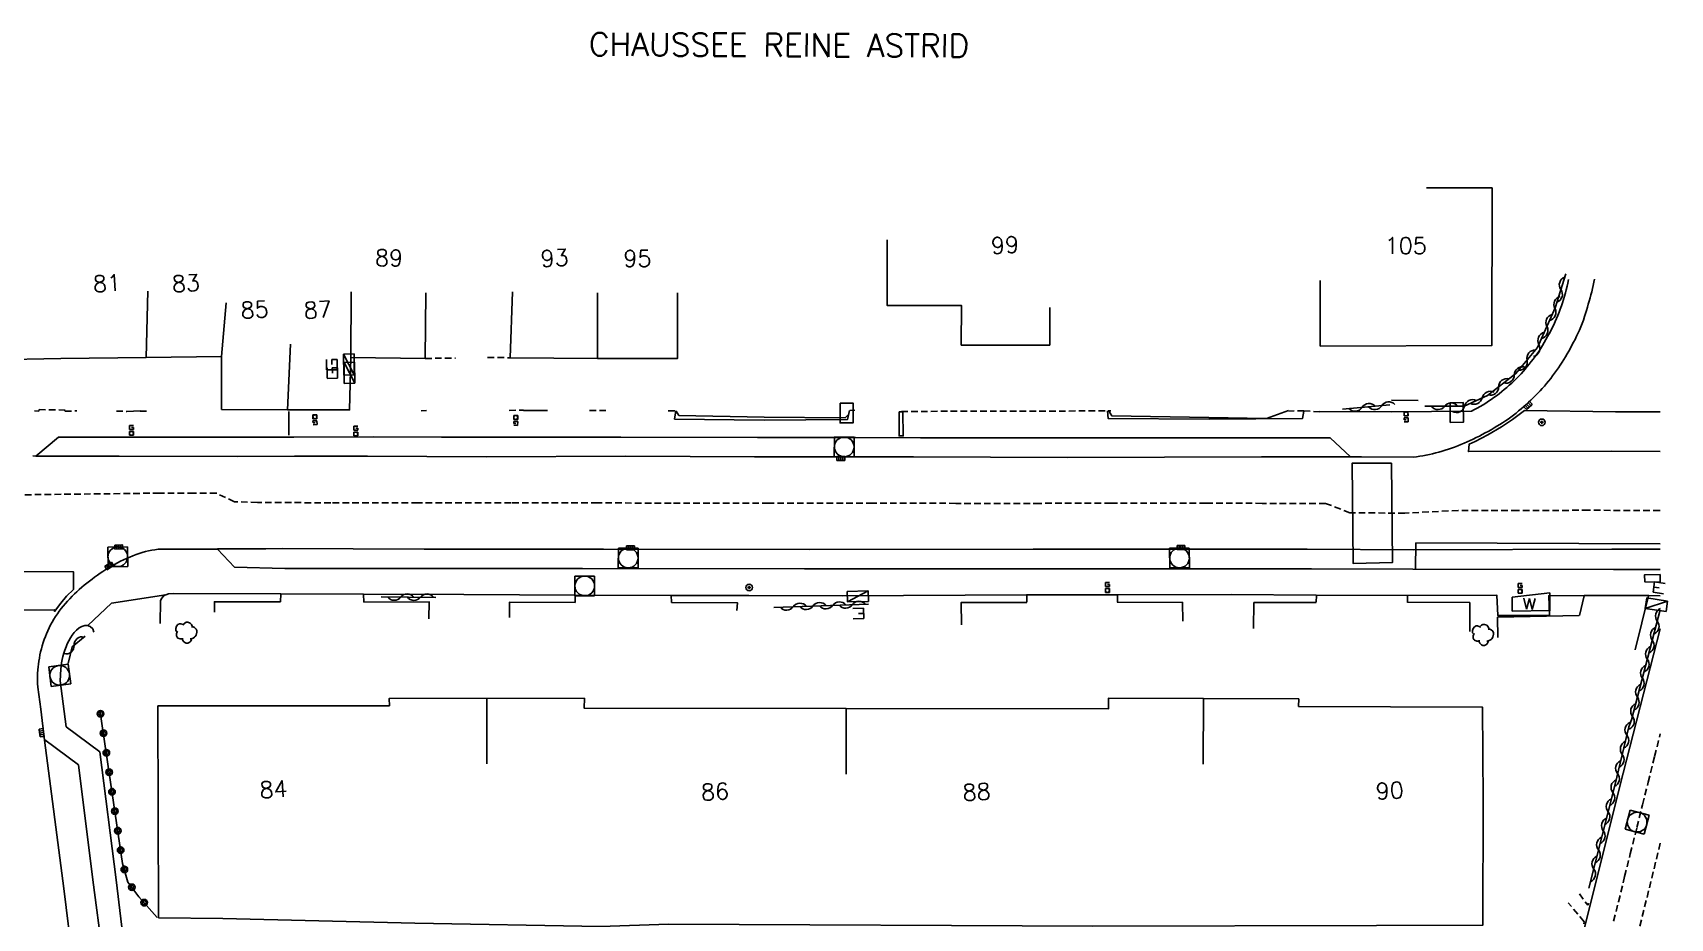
# Model space of a CAD drawing. Header units: millimetres. Extents: x 150035 to 151001, y 152000 to 153000.
# Drawn here: x 150876.1 to 151000.8, y 152782 to 152849.5 of the extents above; entities that cross this region are included whole.
import ezdxf
from ezdxf.enums import TextEntityAlignment as Align

# ---------------------------------------------------------------- set-up
doc = ezdxf.new("R2010")
doc.units = ezdxf.units.MM
doc.linetypes.add('DASHED', pattern=[0.75, 0.5, -0.25])
doc.layers.get('0').update_dxf_attribs({"linetype": 'CONTINUOUS'})
for name, color, linetype in [('W0001', 6, 'DASHED'), ('W0003', 5, 'CONTINUOUS'), ('W0006', 2, 'CONTINUOUS'), ('W0008', 7, 'CONTINUOUS'), ('W0014', 7, 'CONTINUOUS'), ('W0017', 7, 'CONTINUOUS'), ('W0020', 2, 'CONTINUOUS'), ('W0021', 2, 'CONTINUOUS'), ('W0100', 7, 'CONTINUOUS'), ('W0101', 7, 'CONTINUOUS'), ('W0106', 7, 'CONTINUOUS'), ('W0112', 1, 'DASHED'), ('W0212', 2, 'CONTINUOUS'), ('W0213', 2, 'CONTINUOUS'), ('W0300', 7, 'CONTINUOUS'), ('W0310', 3, 'CONTINUOUS'), ('W0322', 7, 'CONTINUOUS'), ('W0400', 7, 'CONTINUOUS'), ('W0402', 7, 'CONTINUOUS'), ('W0420', 7, 'CONTINUOUS'), ('W0421', 7, 'CONTINUOUS'), ('W0425', 7, 'CONTINUOUS'), ('W0430', 7, 'CONTINUOUS'), ('W0432', 7, 'CONTINUOUS'), ('W0461', 7, 'CONTINUOUS'), ('W0856', 7, 'CONTINUOUS'), ('W0984', 7, 'CONTINUOUS'), ('W0989', 7, 'CONTINUOUS'), ('W0991', 7, 'CONTINUOUS'), ('W1102', 7, 'CONTINUOUS'), ('W1471', 7, 'CONTINUOUS')]:
    doc.layers.add(name, color=color, linetype=linetype)
doc.styles.get("Standard").update_dxf_attribs({"font": 'romans.shx', "width": 0.85})

# ---------------------------------------------------------------- blocks, each defined once
blk = doc.blocks.new('T856')
for p, q in [((-0.125, 0), (0.125, 0)), ((0, 0.125), (0, -0.125))]:
    blk.add_line(p, q)
blk.add_ellipse((0, 0), major_axis=(-0.177, 0.177), ratio=1, start_param=3.9269908, end_param=10.2101761)
blk = doc.blocks.new('T420')
for p, q in [((0.75, 0.75), (-0.75, 0.75)), ((-0.75, 0.75), (-0.75, -0.75)), ((0.75, 0.75), (0.75, -0.75)), ((0.75, -0.75), (-0.75, -0.75))]:
    blk.add_line(p, q)
blk.add_ellipse((0, 0), major_axis=(-0.53, 0.53), ratio=1, start_param=3.926991, end_param=10.210176)
blk = doc.blocks.new('T430')
at = {"flags": 128}
for points in [[(-0.4, 2.1), (0.4, 2.1)], [(-0.4, 2.1), (-0.4, 1.3)], [(-0.4, 1.7), (0, 1.7)], [(-0.4, 1.3), (0.4, 1.3)], [(0.8, 0.8), (-0.8, 0.8)], [(-0.8, 0.8), (-0.8, 0)], [(0.8, 0.8), (-0.8, 0)], [(-0.8, 0), (0.8, 0)], [(0.8, 0), (0.8, 0.8)]]:
    blk.add_lwpolyline(points, dxfattribs=at)
blk = doc.blocks.new('T400')
for p, q in [((-0.15, 0.3), (0.15, 0.3)), ((-0.15, -0.25), (-0.15, 0.3)), ((-0.15, 0.15), (0.15, 0.15)), ((-0.15, 0), (0.15, 0)), ((0.15, 0.3), (0.15, -0.25)), ((-0.15, -0.15), (0.15, -0.15)), ((-0.15, -0.25), (-0.15, -0.3)), ((-0.15, -0.3), (0.15, -0.3)), ((0.15, -0.3), (0.15, -0.25))]:
    blk.add_line(p, q)
blk = doc.blocks.new('T425')
for p, q in [((-0.15, 0.6), (0.15, 0.6)), ((-0.15, 0.6), (-0.15, 0.3)), ((-0.15, 0.3), (0.15, 0.3)), ((-0.15, 0.15), (0.15, 0.15)), ((-0.15, -0.15), (-0.15, 0.15)), ((0, 0.45), (0.15, 0.45)), ((0.15, 0.45), (0.15, 0.3)), ((0.15, 0.15), (0.15, -0.15)), ((0.15, -0.15), (-0.15, -0.15))]:
    blk.add_line(p, q)
blk.add_ellipse((0, 0), major_axis=(-0.106, 0.106), ratio=1, start_param=3.926991, end_param=10.210176)
blk = doc.blocks.new('T1471')
at = {"color": 0, "linetype": 'Continuous', "flags": 128}
blk.add_lwpolyline([(-0.75, -0.5), (-0.75, 0.5), (0.75, 0.5), (0.75, -0.5), (-0.75, -0.5)], dxfattribs=at)
blk = doc.blocks.new('T300')
for p, q in [((-0.8, 0.51), (-0.86, 0.34)), ((-0.86, 0.34), (-0.86, 0.17)), ((-0.86, 0.17), (-0.74, 0.06)), ((-0.69, 0.63), (-0.8, 0.51)), ((-0.8, -0.06), (-0.74, 0.06)), ((-0.74, 0.06), (-0.69, 0.11)), ((-0.57, 0.69), (-0.69, 0.63)), ((-0.46, 0.69), (-0.57, 0.69)), ((-0.29, 0.63), (-0.46, 0.69)), ((-0.29, 0.63), (-0.17, 0.74)), ((-0.23, 0.57), (-0.29, 0.63)), ((-0.17, 0.74), (-0.06, 0.8)), ((-0.06, 0.8), (0.06, 0.8)), ((0.06, 0.8), (0.23, 0.74)), ((0.23, 0.74), (0.34, 0.63)), ((0.34, 0.63), (0.4, 0.51)), ((0.46, 0.46), (0.34, 0.46)), ((0.4, 0.51), (0.4, 0.46)), ((0.57, 0.4), (0.46, 0.46)), ((0.57, 0.4), (0.69, 0.29)), ((0.69, 0.29), (0.74, 0.17)), ((0.74, 0.06), (0.69, -0.17)), ((0.74, 0.17), (0.74, 0.06)), ((-0.8, -0.17), (-0.8, -0.06)), ((-0.8, -0.23), (-0.8, -0.17)), ((-0.74, -0.34), (-0.8, -0.23)), ((-0.69, -0.4), (-0.74, -0.34)), ((-0.51, -0.46), (-0.69, -0.4)), ((-0.4, -0.46), (-0.51, -0.46)), ((-0.4, -0.46), (-0.34, -0.46)), ((-0.34, -0.46), (-0.34, -0.4)), ((-0.34, -0.51), (-0.34, -0.46)), ((-0.29, -0.63), (-0.34, -0.51)), ((-0.17, -0.74), (-0.29, -0.63)), ((-0.06, -0.8), (-0.17, -0.74)), ((0.06, -0.8), (-0.06, -0.8)), ((0.17, -0.74), (0.06, -0.8)), ((0.23, -0.69), (0.17, -0.74)), ((0.29, -0.46), (0.23, -0.46)), ((0.29, -0.63), (0.23, -0.69)), ((0.46, -0.4), (0.29, -0.46)), ((0.34, -0.51), (0.29, -0.63)), ((0.34, -0.51), (0.34, -0.46)), ((0.57, -0.34), (0.46, -0.4)), ((0.63, -0.29), (0.57, -0.34)), ((0.69, -0.17), (0.63, -0.29))]:
    blk.add_line(p, q)
blk = doc.blocks.new('T432')
at = {"flags": 128}
for points in [[(-0.4, 2.1), (-0.4, 1.3)], [(-0.4, 1.3), (0.4, 1.3)], [(-0.39, 2.1), (0.41, 2.1)], [(0, 1.7), (0.4, 1.7)], [(0.4, 1.3), (0.4, 1.7)], [(0.8, 0.8), (-0.8, 0.8)], [(-0.8, 0.8), (-0.8, 0)], [(0.8, 0.8), (-0.8, 0)], [(-0.8, 0), (0.8, 0)], [(0.8, 0), (0.8, 0.8)]]:
    blk.add_lwpolyline(points, dxfattribs=at)
blk = doc.blocks.new('t310o')
at = {"color": 0, "linetype": 'Continuous'}
for centre, start, end in [((-0.5, 0.38), 216.8699, 323.1304), ((0.5, -0.37), 36.8699, 143.1303)]:
    blk.add_arc(centre, 0.625, start, end, dxfattribs=at)
blk = doc.blocks.new('t322o')
at = {"color": 0, "linetype": 'Continuous'}
for radius in [0.25, 0.15]:
    blk.add_circle((0, 0), radius, dxfattribs=at)

msp = doc.modelspace()

# ---------------------------------------------------------------- linework, layer by layer
at = {"layer": 'W0001'}
for points in [[(151000, 152813.09), (150999.95, 152813.09), (150994.54, 152813.1), (150989.14, 152813.09), (150984.63, 152813.09), (150980.55, 152812.88), (150976.38, 152812.91), (150974.53, 152813.63), (150969.7, 152813.63), (150965.43, 152813.64), (150958.19, 152813.64), (150952.78, 152813.63), (150946.38, 152813.63), (150940.05, 152813.64), (150932.15, 152813.64), (150924.71, 152813.65), (150919.12, 152813.66), (150912.53, 152813.66), (150905.45, 152813.67), (150898.81, 152813.67), (150893.23, 152813.7), (150891.48, 152813.75), (150890.1, 152814.41), (150888.4, 152814.41), (150885.78, 152814.41), (150858.67, 152814.07)], [(150996.45, 152781.81), (150996.82, 152783.28), (150997.29, 152785.21), (150997.72, 152786.94), (150998.22, 152788.94), (150998.65, 152790.68), (150999.08, 152792.39), (150999.57, 152794.36), (151000, 152796.07)]]:
    msp.add_lwpolyline(points, dxfattribs=at)
at = {"layer": 'W0003'}
msp.add_lwpolyline([(150942.06, 152820.6), (150942.36, 152820.61), (150942.38, 152818.76), (150942.07, 152818.77), (150942.06, 152820.6)], dxfattribs=at)
at = {"layer": 'W0006'}
for points in [[(150876.37, 152817.22), (150882.71, 152817.22), (150891.72, 152817.2), (150896.06, 152817.21), (150901.61, 152817.22), (150910.64, 152817.18), (150921.28, 152817.21), (150931.07, 152817.18), (150943.16, 152817.18), (150954.88, 152817.13), (150969.65, 152817.16), (150976.4, 152817.18)], [(151000, 152810.13), (150996.32, 152810.13), (150981.22, 152810.1), (150973.13, 152810.14), (150952.27, 152810.13), (150935.26, 152810.11), (150919.56, 152810.15), (150905.93, 152810.15), (150895.1, 152810.19), (150893.86, 152810.17), (150890.2, 152810.16)], [(150889.97, 152805.33), (150889.96, 152806.13), (150894.99, 152806.14)], [(150901.31, 152806.11), (150906.29, 152806.14), (150906.28, 152804.84)], [(150912.41, 152804.94), (150912.42, 152806.11), (150917.4, 152806.08)], [(150924.75, 152806.08), (150929.76, 152806.06), (150929.71, 152805.48)], [(150946.82, 152804.37), (150946.78, 152806.07), (150951.79, 152806.08)], [(150958.66, 152806.11), (150963.64, 152806.08), (150963.65, 152804.65)], [(150973.82, 152806.09), (150969.07, 152806.07), (150969.04, 152804.09)], [(150985.5, 152803.87), (150985.5, 152806.07), (150980.77, 152806.11)], [(150993.82, 152805.09), (150987.62, 152804.96), (150987.63, 152803.41)], [(150877.05, 152795.61), (150879.6, 152793.71), (150880.71, 152784.95), (150881.44, 152779.38)]]:
    msp.add_lwpolyline(points, dxfattribs=at)
at = {"layer": 'W0008'}
for points in [[(150876.13, 152817.24), (150876.37, 152817.22), (150878.1, 152818.68), (150891.1, 152818.68), (150896.01, 152818.67), (150902.09, 152818.69), (150907.23, 152818.67), (150920.88, 152818.66), (150931.28, 152818.64), (150938.76, 152818.65), (150943.69, 152818.61), (150954.67, 152818.63), (150970.46, 152818.63), (150974.87, 152818.63), (150976.42, 152817.18), (150977.25, 152817.16), (150981.19, 152817.14), (150981.44, 152817.17), (150981.69, 152817.21), (150981.94, 152817.25), (150982.18, 152817.3), (150982.43, 152817.35), (150982.67, 152817.41), (150982.91, 152817.47), (150983.15, 152817.53), (150983.39, 152817.6), (150983.63, 152817.67), (150983.87, 152817.75), (150984.11, 152817.83), (150984.35, 152817.92), (150984.59, 152818.01), (150984.83, 152818.11), (150985.07, 152818.2), (150985.3, 152818.31), (150985.54, 152818.41), (150985.77, 152818.52), (150986, 152818.64), (150986.23, 152818.75), (150986.45, 152818.87), (150986.68, 152818.99), (150986.91, 152819.11), (150987.13, 152819.24), (150987.35, 152819.37), (150987.57, 152819.5), (150987.79, 152819.63), (150988, 152819.77), (150988.21, 152819.91), (150988.42, 152820.05), (150988.63, 152820.2), (150988.83, 152820.35), (150989.03, 152820.5), (150989.22, 152820.67), (150989.42, 152820.83), (150989.6, 152820.99), (150989.79, 152821.16), (150989.97, 152821.33), (150990.15, 152821.5), (150990.33, 152821.67), (150990.5, 152821.84), (150990.68, 152822.02), (150990.85, 152822.2), (150991.02, 152822.38), (150991.18, 152822.56), (150991.34, 152822.75), (150991.5, 152822.94), (150991.66, 152823.14), (150991.81, 152823.33), (150991.96, 152823.54), (150992.11, 152823.74), (150992.25, 152823.95), (150992.39, 152824.16), (150992.53, 152824.37), (150992.66, 152824.58), (150992.79, 152824.8), (150992.91, 152825.02), (150993.04, 152825.23), (150993.16, 152825.45), (150993.28, 152825.68), (150993.39, 152825.9), (150993.51, 152826.12), (150993.62, 152826.35), (150993.73, 152826.57), (150993.85, 152826.82), (150993.96, 152827.08), (150994.05, 152827.33), (150994.15, 152827.59), (150994.23, 152827.85), (150994.31, 152828.08), (150994.38, 152828.32), (150994.46, 152828.56), (150994.52, 152828.79), (150994.59, 152829.03), (150994.66, 152829.27), (150994.72, 152829.51), (150994.78, 152829.75), (150994.84, 152829.99), (150994.89, 152830.23), (150994.94, 152830.47), (150995, 152830.71)], [(151000, 152808.59), (150996.45, 152808.59), (150981.16, 152808.62), (150973.46, 152808.64), (150964.04, 152808.64), (150952.59, 152808.64), (150934.87, 152808.64), (150917.97, 152808.66), (150906.19, 152808.66), (150895.31, 152808.66), (150891.48, 152808.78), (150890.19, 152810.15), (150885.68, 152810.14), (150885.43, 152810.1), (150885.19, 152810.06), (150884.94, 152810.01), (150884.7, 152809.95), (150884.46, 152809.88), (150884.23, 152809.81), (150883.99, 152809.73), (150883.75, 152809.63), (150883.51, 152809.54), (150883.27, 152809.44), (150883.04, 152809.33), (150882.8, 152809.22), (150882.57, 152809.1), (150882.35, 152808.98), (150882.12, 152808.85), (150881.9, 152808.72), (150881.68, 152808.58), (150881.47, 152808.44), (150881.26, 152808.3), (150881.05, 152808.16), (150880.84, 152808.01), (150880.64, 152807.86), (150880.44, 152807.71), (150880.24, 152807.56), (150880.05, 152807.4), (150879.86, 152807.24), (150879.67, 152807.07), (150879.48, 152806.9), (150879.3, 152806.73), (150879.12, 152806.55), (150878.94, 152806.37), (150878.77, 152806.18), (150878.61, 152805.99), (150878.45, 152805.8), (150878.3, 152805.61), (150878.15, 152805.41), (150878.01, 152805.21), (150877.87, 152805.01), (150877.74, 152804.8), (150877.61, 152804.58), (150877.49, 152804.37), (150877.38, 152804.15), (150877.28, 152803.92), (150877.18, 152803.7), (150877.09, 152803.48), (150877, 152803.25), (150876.92, 152803.02), (150876.85, 152802.79), (150876.79, 152802.56), (150876.73, 152802.32), (150876.68, 152802.09), (150876.63, 152801.85), (150876.6, 152801.61), (150876.56, 152801.38), (150876.54, 152801.19), (150876.51, 152800.94), (150876.5, 152800.68), (150876.49, 152800.42), (150876.49, 152800.16), (150876.5, 152799.9), (150876.51, 152799.64), (150876.74, 152797.96), (150877.03, 152795.6), (150878.49, 152784.31), (150879.17, 152778.71)]]:
    msp.add_lwpolyline(points, dxfattribs=at)
at = {"layer": 'W0014'}
for points in [[(150974.09, 152820.63), (150979.54, 152820.6), (150985.63, 152820.66), (150985.85, 152820.77), (150986.07, 152820.89), (150986.29, 152821.01), (150986.51, 152821.14), (150986.72, 152821.27), (150986.93, 152821.4), (150987.14, 152821.54), (150987.34, 152821.68), (150987.54, 152821.83), (150987.74, 152821.98), (150987.94, 152822.14), (150988.13, 152822.3), (150988.32, 152822.46), (150988.51, 152822.63), (150988.69, 152822.79), (150988.87, 152822.97), (150989.05, 152823.14), (150989.23, 152823.32), (150989.4, 152823.5), (150989.56, 152823.68), (150989.72, 152823.86), (150989.88, 152824.05), (150990.03, 152824.23), (150990.18, 152824.42), (150990.33, 152824.61), (150990.47, 152824.81), (150990.61, 152825), (150990.75, 152825.2), (150990.88, 152825.4), (150991.04, 152825.66), (150991.17, 152825.88), (150991.3, 152826.1), (150991.42, 152826.33), (150991.54, 152826.55), (150991.66, 152826.78), (150991.78, 152827), (150991.89, 152827.23), (150992, 152827.47), (150992.11, 152827.7), (150992.21, 152827.94), (150992.3, 152828.18), (150992.39, 152828.42), (150992.48, 152828.66), (150992.56, 152828.9), (150992.64, 152829.15), (150992.72, 152829.4), (150992.79, 152829.65), (150992.85, 152829.9), (150992.91, 152830.16), (150992.97, 152830.41), (150993.01, 152830.67)], [(150925.07, 152820.68), (150924.98, 152820.05), (150931.79, 152819.97), (150938.15, 152820.02), (150938.3, 152820.7)], [(150972.88, 152820.66), (150972.76, 152820.09), (150965.66, 152820.03), (150957.98, 152820.09), (150957.93, 152820.67)], [(150883.11, 152779.64), (150882.47, 152784.95), (150881.24, 152794.7), (150878.66, 152796.62), (150878.22, 152800.12), (150878.26, 152800.99), (150878.32, 152801.49), (150878.37, 152801.73), (150878.43, 152801.97), (150878.49, 152802.21), (150878.57, 152802.45), (150878.66, 152802.69), (150878.76, 152802.93), (150878.87, 152803.16), (150879, 152803.38), (150879.14, 152803.59), (150879.29, 152803.79), (150879.46, 152803.97), (150879.65, 152804.14), (150879.86, 152804.26), (150880.09, 152804.33), (150880.32, 152804.32), (150882.11, 152806.02), (150886.25, 152806.66), (150886.47, 152806.75), (150886.81, 152806.77), (150895.01, 152806.74), (150901.3, 152806.71), (150908.95, 152806.69), (150917.4, 152806.63), (150924.75, 152806.62), (150930.63, 152806.61), (150937.73, 152806.58), (150951.76, 152806.65), (150958.7, 152806.66), (150967.34, 152806.68), (150973.8, 152806.64), (150980.78, 152806.6), (150987.57, 152806.63), (150987.63, 152805.09), (150991.56, 152805.08), (150991.51, 152806.59), (150994.21, 152806.6), (150999.12, 152806.6), (151000, 152806.58)]]:
    msp.add_lwpolyline(points, dxfattribs=at)
at = {"layer": 'W0017'}
for points in [[(150885.83, 152804.49), (150885.86, 152806.2), (150885.92, 152806.38), (150886.07, 152806.57), (150886.21, 152806.65)], [(150894.99, 152806.14), (150895.01, 152806.75)], [(150901.31, 152806.7), (150901.32, 152806.12)], [(150917.4, 152806.07), (150917.41, 152806.62)], [(150924.73, 152806.63), (150924.75, 152806.07)], [(150951.78, 152806.1), (150951.79, 152806.63)], [(150958.68, 152806.66), (150958.68, 152806.1)], [(150973.83, 152806.61), (150973.8, 152806.1)], [(150980.76, 152806.09), (150980.77, 152806.61)], [(150994.2, 152806.59), (150993.85, 152805.09)], [(150999.11, 152806.59), (150998.09, 152802.47)], [(150880.3, 152804.33), (150880.5, 152804.26), (150880.69, 152804.08), (150880.79, 152803.83)], [(150982.31, 152730.17), (150982.43, 152730.14), (150983.56, 152734.65), (150987, 152748.28), (150988.88, 152755.6), (150990.66, 152762.83), (150992.85, 152771.34), (150994.07, 152776.09), (150993.44, 152776.3), (150994.27, 152779.27), (150993.74, 152779.41), (150994.69, 152783.14), (150996.93, 152792.08), (151000, 152804.08)]]:
    msp.add_lwpolyline(points, dxfattribs=at)
at = {"layer": 'W0020'}
for points in [[(150989.67, 152820.7), (150988.75, 152820.01), (150987.92, 152819.46), (150986.88, 152818.84), (150985.9, 152818.34), (150985.46, 152818.14), (150985.4, 152817.57), (150996.32, 152817.61), (151000, 152817.58)], [(151000, 152820.59), (150996.59, 152820.61), (150989.67, 152820.7)], [(150979.55, 152816.69), (150976.55, 152816.7), (150976.62, 152809.05), (150979.62, 152809.13), (150979.55, 152816.69)], [(150867.78, 152808.49), (150867.72, 152807.7), (150868.26, 152807.24), (150868.8, 152806.58), (150869.26, 152805.83), (150869.75, 152805.44), (150877.76, 152805.53), (150877.79, 152805.4), (150878.27, 152806.02), (150878.7, 152806.57), (150879.23, 152807.07), (150879.24, 152808.41), (150867.78, 152808.49)]]:
    msp.add_lwpolyline(points, dxfattribs=at)
at = {"layer": 'W0021'}
msp.add_lwpolyline([(150981.38, 152808.61), (150981.4, 152810.61), (151000, 152810.55)], dxfattribs=at)
at = {"layer": 'W0100'}
for points in [[(150982.2, 152837.66), (150987.2, 152837.65), (150987.18, 152825.65), (150974.12, 152825.61), (150974.11, 152830.61)], [(150873.1, 152824.56), (150878.27, 152824.65), (150884.76, 152824.74), (150890.5, 152824.82), (150890.5, 152820.78), (150895.51, 152820.75), (150900.24, 152820.75), (150900.35, 152824.73), (150906, 152824.67), (150906.05, 152829.67)], [(150925.2, 152829.65), (150925.19, 152824.65), (150919.1, 152824.66), (150912.46, 152824.72), (150912.63, 152829.73)], [(150986.51, 152790.99), (150986.48, 152798.1), (150972.47, 152798.16), (150972.48, 152798.73), (150958, 152798.79), (150958.01, 152797.99), (150918.1, 152798.03), (150918.12, 152798.79), (150903.26, 152798.77), (150903.27, 152798.22), (150885.66, 152798.2), (150885.71, 152782.07), (150890.6, 152782), (150905.21, 152781.65), (150919.34, 152781.41), (150924.51, 152781.59), (150956.81, 152781.43), (150978.41, 152781.48), (150986.49, 152781.5), (150986.51, 152790.99)]]:
    msp.add_lwpolyline(points, dxfattribs=at)
at = {"layer": 'W0101'}
msp.add_lwpolyline([(150941.16, 152833.69), (150941.16, 152828.69), (150946.82, 152828.69), (150946.8, 152825.68), (150953.53, 152825.68), (150953.53, 152828.55)], dxfattribs=at)
at = {"layer": 'W0106'}
for points in [[(150883.28, 152820.63), (150884.31, 152820.67)], [(150913.48, 152820.71), (150914.81, 152820.69)], [(150981.57, 152821.47), (150979.55, 152821.48)]]:
    msp.add_lwpolyline(points, dxfattribs=at)
at = {"layer": 'W0112'}
for points in [[(150906, 152824.67), (150908.31, 152824.68)], [(150910.75, 152824.74), (150912.47, 152824.72)], [(150876.25, 152820.68), (150876.6, 152820.66), (150876.61, 152820.77), (150878.59, 152820.73), (150878.57, 152820.65), (150879.48, 152820.67)], [(150882.49, 152820.65), (150883.29, 152820.63)], [(150884.31, 152820.66), (150884.79, 152820.66)], [(150905.69, 152820.67), (150906.1, 152820.69)], [(150912.4, 152820.71), (150913.48, 152820.72)], [(150914.81, 152820.69), (150915.39, 152820.69)], [(150918.51, 152820.7), (150919.75, 152820.71)], [(150924.5, 152820.68), (150925.06, 152820.68)], [(150938.31, 152820.7), (150938.71, 152820.72)], [(150942.24, 152820.63), (150958.17, 152820.67)], [(150974.1, 152820.6), (150972.88, 152820.67), (150971.73, 152820.66)], [(151000, 152787.75), (150996.97, 152775.36), (150993.35, 152761.11), (150989.03, 152743.77)], [(150994.17, 152781.6), (150994.21, 152781.77), (150993, 152783.21)], [(150993.84, 152783.89), (150994.49, 152783.02), (150994.55, 152783.19)]]:
    msp.add_lwpolyline(points, dxfattribs=at)
at = {"layer": 'W0212'}
msp.add_lwpolyline([(150925.09, 152820.66), (150925.31, 152820.32), (150931.8, 152820.19), (150937.95, 152820.14), (150938.2, 152820.37)], dxfattribs=at)
at = {"layer": 'W0213'}
msp.add_lwpolyline([(150971.71, 152820.69), (150970.02, 152820.09), (150965.63, 152820.17), (150958.26, 152820.29), (150958.01, 152820.71)], dxfattribs=at)
at = {"layer": 'W0310'}
for points in [[(150992.8, 152831.12), (150992, 152828.53), (150990.65, 152825.5), (150989.01, 152823.51), (150986.85, 152821.85), (150985.08, 152821.04), (150982.09, 152821.02)], [(150979.42, 152821.12), (150975.81, 152820.8)], [(150902.64, 152806.5), (150906.81, 152806.46)], [(150932.52, 152805.7), (150939.73, 152805.94)], [(150994.57, 152784.32), (150996.56, 152792.25), (150997.61, 152796.6), (150997.82, 152797.13), (151000, 152805.51)], [(150880.11, 152803.52), (150879.13, 152802.71), (150878.82, 152801.42)]]:
    msp.add_lwpolyline(points, dxfattribs=at)
at = {"layer": 'W0322'}
msp.add_lwpolyline([(150881.27, 152797.72), (150882.97, 152786.21), (150883.36, 152784.79), (150884.21, 152783.67), (150885.6, 152782.1)], dxfattribs=at)
at = {"layer": 'W0402'}
msp.add_lwpolyline([(150895.61, 152820.63), (150895.62, 152818.83)], dxfattribs=at)
at = {"layer": 'W0421'}
msp.add_lwpolyline([(150999.98, 152808.2), (150998.81, 152808.19), (150998.83, 152807.65), (150999.99, 152807.63), (150999.98, 152808.2)], dxfattribs=at)
at = {"layer": 'W0461'}
msp.add_lwpolyline([(150991.59, 152806.82), (150988.73, 152806.48), (150988.74, 152805.43), (150991.6, 152805.46), (150991.59, 152806.82)], dxfattribs=at)
at = {"layer": 'W1102'}
for points in [[(150884.76, 152824.74), (150884.9, 152829.78)], [(150900.35, 152824.73), (150900.36, 152829.73)], [(150919.1, 152824.66), (150919.1, 152829.66)], [(150890.5, 152824.82), (150890.85, 152828.9)], [(150895.51, 152820.75), (150895.74, 152825.74)], [(150910.69, 152798.78), (150910.69, 152793.78)], [(150938.05, 152798.01), (150938.05, 152793.01)], [(150965.24, 152798.76), (150965.22, 152793.76)]]:
    msp.add_lwpolyline(points, dxfattribs=at)

# ---------------------------------------------------------------- block references
at = {"layer": 'W0300'}
for p in [(150887.87, 152803.77), (150986.56, 152803.6)]:
    msp.add_blockref('T300', p, dxfattribs=at)
at = {"layer": 'W0310'}
for p, rotation in [((150992.43, 152829.91), 252.8422707762342), ((150991.98, 152828.48), 245.9434332462493), ((150991.37, 152827.11), 245.9434332462493), ((150990.76, 152825.74), 245.9434332462493), ((150989.86, 152824.54), 230.4942821891184), ((150988.88, 152823.41), 217.3968429596), ((150987.69, 152822.5), 217.3968429596), ((150985.09, 152821.04), 204.851796389967), ((150986.45, 152821.67), 204.851796389967), ((150977.3, 152820.94), 185.0849963188061), ((150978.8, 152821.07), 185.0849963188061), ((150983.59, 152821.03), 180.2668998280219), ((150904.14, 152806.49), 359.4717496748479), ((150905.64, 152806.48), 359.4717496748479), ((150934.01, 152805.75), 1.977113773534415), ((150935.51, 152805.8), 1.977113773534415), ((150937.01, 152805.85), 1.977113773534415), ((150938.51, 152805.9), 1.977113773534415), ((150999.78, 152804.66), 75.37772166086657), ((150999.4, 152803.21), 75.37772166086657), ((150879.27, 152802.82), 219.382823510769), ((150999.02, 152801.76), 75.37772166086657), ((150998.64, 152800.31), 75.37772166086657), ((150998.26, 152798.86), 75.37772166086657), ((150997.89, 152797.4), 75.37772166086657), ((150997.46, 152795.97), 76.44158503610653), ((150997.11, 152794.51), 76.44158503610653), ((150996.75, 152793.05), 76.44158503610653), ((150996.4, 152791.6), 75.91019580107066), ((150996.03, 152790.14), 75.91019580107066), ((150995.67, 152788.69), 75.91019580107066), ((150995.3, 152787.23), 75.91019580107066), ((150994.94, 152785.78), 75.91019580107066)]:
    msp.add_blockref('t310o', p, dxfattribs=dict(at, rotation=rotation))
at = {"layer": 'W0322'}
for p, rotation in [((150881.29, 152797.61), 278.3923795086815), ((150881.51, 152796.12), 278.3923795086815), ((150881.73, 152794.64), 278.3923795086815), ((150881.94, 152793.16), 278.3923795086815), ((150882.16, 152791.67), 278.3923795086815), ((150882.38, 152790.19), 278.3923795086815), ((150882.6, 152788.7), 278.3923795086815), ((150882.82, 152787.22), 278.3923795086815), ((150883.1, 152785.75), 285.4124448402706), ((150883.67, 152784.39), 307.1034942992949), ((150884.61, 152783.22), 311.6172740258594)]:
    msp.add_blockref('t322o', p, dxfattribs=dict(at, rotation=rotation))
at = {"layer": 'W0400'}
for p, rotation in [((150989.93, 152821.08), 132.3348584329024), ((150937.63, 152817.05), 270.4371160821451), ((150882.67, 152810.31), 92.00564781462793), ((150921.62, 152810.24), 89.51325552329845), ((150963.52, 152810.26), 89.85051120672125), ((150881.95, 152808.86), 301.0455340638555), ((150876.8, 152796.16), 187.8894976095702)]:
    msp.add_blockref('T400', p, dxfattribs=dict(at, rotation=rotation))
at = {"layer": 'W0420'}
for p, rotation in [((150937.89, 152817.93), 269.691929353461), ((150882.6, 152809.56), 271.5075460283228), ((150921.45, 152809.47), 179.7588731934371), ((150963.41, 152809.47), 180.5162733586087), ((150918.14, 152807.34), 179.8045273868789), ((150878.18, 152800.53), 277.348172370259), ((150998.24, 152789.35), 75.78196488987271)]:
    msp.add_blockref('T420', p, dxfattribs=dict(at, rotation=rotation))
at = {"layer": 'W0425'}
for p, rotation in [((150897.6, 152820.22), 181.4267143484721), ((150912.89, 152820.17), 179.2620013654238), ((150980.65, 152820.44), 180.3592542606746), ((150900.71, 152818.91), 359.9417427487048), ((150957.92, 152807), 0.1546001264252015), ((150989.33, 152806.93), 359.8481787466102)]:
    msp.add_blockref('T425', p, dxfattribs=dict(at, rotation=rotation))
msp.add_blockref('T425', (150883.64, 152818.96), dxfattribs=at)
at = {"layer": 'W0430'}
for p, rotation in [((150938.92, 152806.94), 181.5891906136742), ((150999.65, 152805.51), 351.2856472067572)]:
    msp.add_blockref('T430', p, dxfattribs=dict(at, rotation=rotation))
at = {"layer": 'W0432', "rotation": 90.63958753059775}
for p in [(150900.59, 152824.21), (150900.63, 152823.57)]:
    msp.add_blockref('T432', p, dxfattribs=at)
at = {"layer": 'W0856'}
for p in [(150990.99, 152819.8), (150930.66, 152807.22)]:
    msp.add_blockref('T856', p, dxfattribs=at)
at = {"layer": 'W1471'}
for p, rotation in [((150938.07, 152820.51), 270.0302781296113), ((150984.51, 152820.55), 270.4694337884368)]:
    msp.add_blockref('T1471', p, dxfattribs=dict(at, rotation=rotation))

# ---------------------------------------------------------------- texts
at = {"layer": 'W0984'}
msp.add_text('w', height=1.25, rotation=358.8198, dxfattribs=at).set_placement((150990.03, 152805.56), align=Align.CENTER)
at = {"layer": 'W0989'}
msp.add_text('CHAUSSEE REINE ASTRID', height=1.75, rotation=359.7501, dxfattribs=at).set_placement((150918.46, 152848.6), align=Align.MIDDLE_LEFT)
at = {"layer": 'W0991'}
for s, rotation, p in [('89', 359.4575, (150903.24, 152831.7)), ('93', 3.3438, (150915.88, 152831.69)), ('95', 359.9436, (150922.15, 152831.65)), ('99', 3.3438, (150950.16, 152832.68)), ('105', 0.1395, (150980.63, 152832.63)), ('81', 3.3438, (150881.81, 152829.77)), ('83', 3.3438, (150887.82, 152829.77)), ('85', 3.3438, (150893.05, 152827.76)), ('87', 3.3438, (150897.86, 152827.75)), ('84', 3.3438, (150894.49, 152791.23)), ('86', 3.3438, (150928.09, 152791.05)), ('88', 3.3438, (150948, 152791.03)), ('90', 3.3438, (150979.44, 152791.13))]:
    msp.add_text(s, height=1.25, rotation=rotation, dxfattribs=at).set_placement(p, align=Align.CENTER)

doc.saveas('drawing.dxf')
